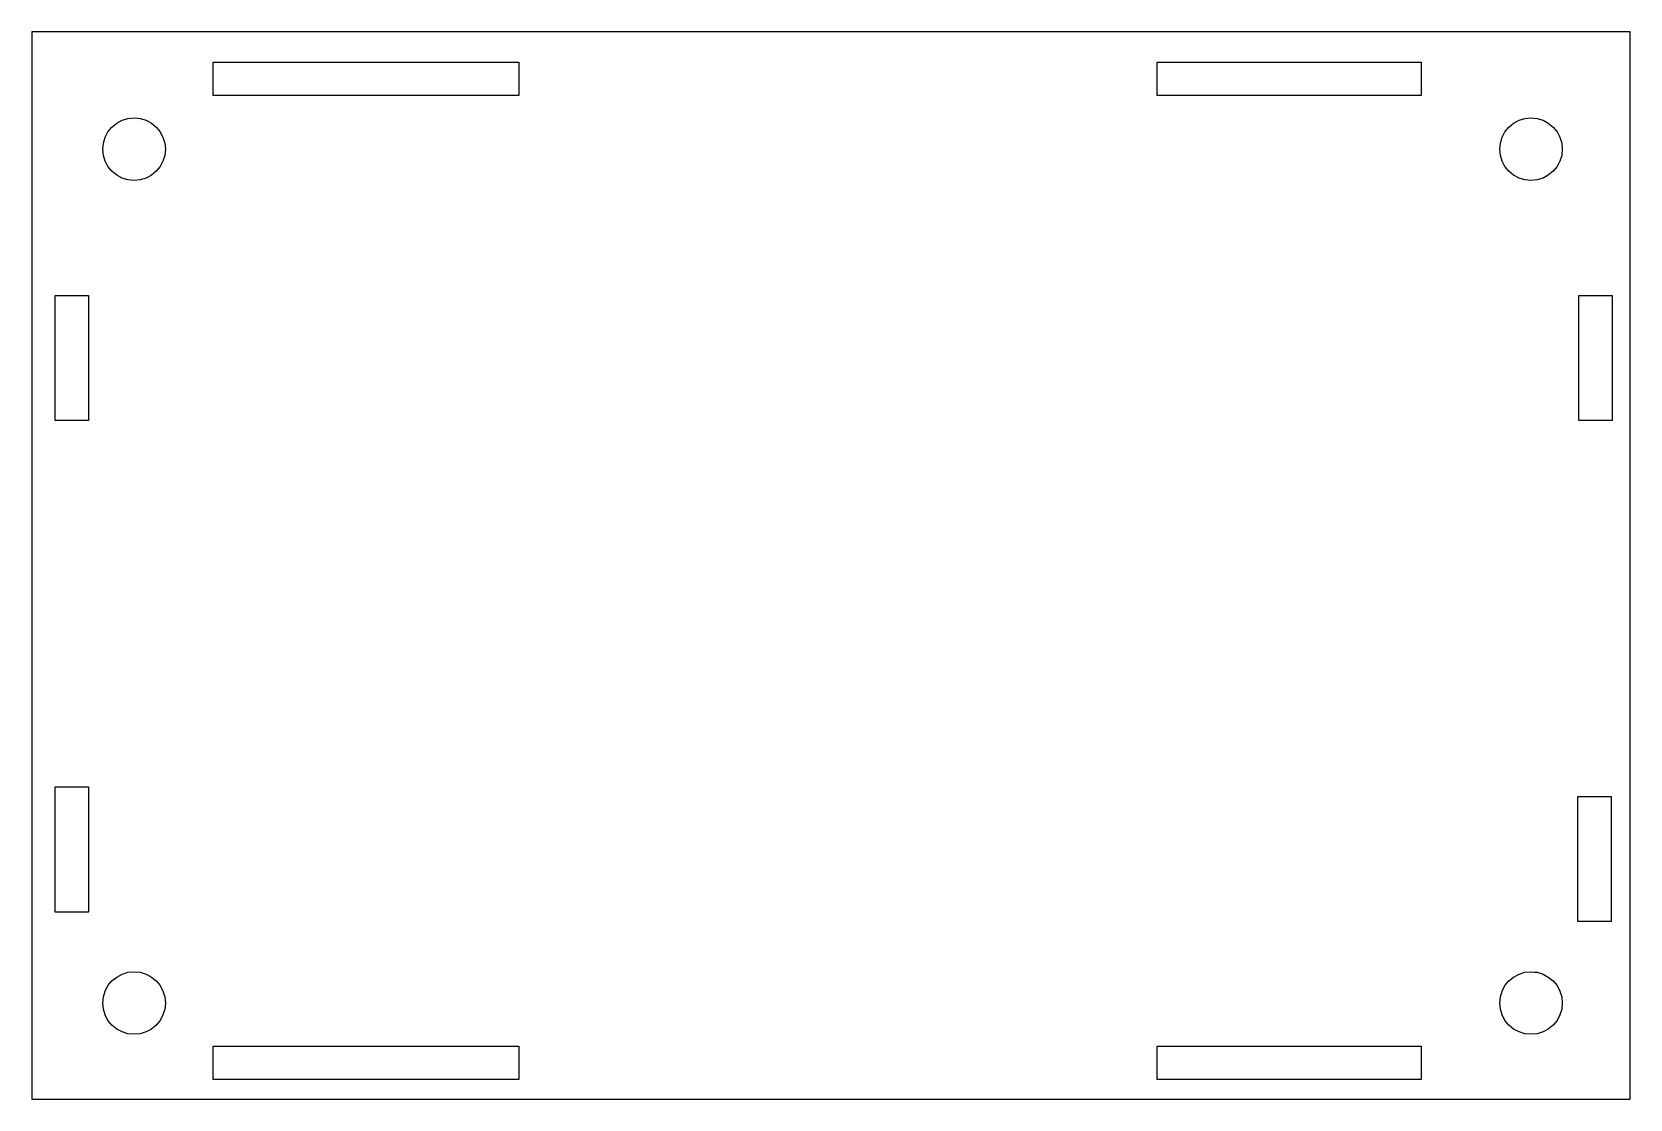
# Model space of a CAD drawing. Header units: millimetres. Extents: x -115 to 0, y -77 to 0.
import ezdxf

# ---------------------------------------------------------------- set-up
doc = ezdxf.new("R2010")
doc.units = ezdxf.units.MM
doc.layers.get('0').update_dxf_attribs({"linetype": 'CONTINUOUS'})

msp = doc.modelspace()

# ---------------------------------------------------------------- linework, layer by layer
for points in [[(0, -76.8), (0, 0), (-115, 0), (-115, -76.8)], [(-101.97, -2.17), (-79.97, -2.17), (-79.97, -4.57), (-101.97, -4.57)], [(-15.03, -4.57), (-34.03, -4.57), (-34.03, -2.17), (-15.03, -2.17)], [(-107.22, -6.23), (-106.79, -6.36), (-106.4, -6.57), (-106.06, -6.85), (-105.78, -7.19), (-105.6, -7.54), (-105.58, -7.58), (-105.45, -8), (-105.4, -8.44), (-105.45, -8.88), (-105.58, -9.3), (-105.78, -9.69), (-106.06, -10.03), (-106.4, -10.31), (-106.79, -10.52), (-107.22, -10.65), (-107.65, -10.69), (-108.09, -10.65), (-108.52, -10.52), (-108.9, -10.31), (-109.25, -10.03), (-109.53, -9.69), (-109.73, -9.3), (-109.86, -8.88), (-109.9, -8.44), (-109.86, -8), (-109.73, -7.58), (-109.53, -7.19), (-109.25, -6.85), (-108.9, -6.57), (-108.52, -6.36), (-108.09, -6.23), (-107.65, -6.19)], [(-5.53, -10.03), (-5.88, -10.31), (-6.26, -10.52), (-6.69, -10.65), (-7.13, -10.69), (-7.56, -10.65), (-7.99, -10.52), (-8.38, -10.31), (-8.72, -10.03), (-9, -9.69), (-9.2, -9.3), (-9.33, -8.88), (-9.38, -8.44), (-9.33, -8), (-9.2, -7.58), (-9, -7.19), (-8.72, -6.85), (-8.38, -6.57), (-7.99, -6.36), (-7.56, -6.23), (-7.13, -6.19), (-6.69, -6.23), (-6.26, -6.36), (-5.88, -6.57), (-5.53, -6.85), (-5.25, -7.19), (-5.05, -7.58), (-4.92, -8), (-4.88, -8.44), (-4.92, -8.88), (-5.05, -9.3), (-5.25, -9.69)], [(-110.92, -18.97), (-110.92, -27.97), (-113.32, -27.97), (-113.32, -18.97)], [(-1.29, -18.97), (-1.29, -27.97), (-3.69, -27.97), (-3.69, -18.97)], [(-113.32, -54.34), (-110.92, -54.34), (-110.92, -63.34), (-113.32, -63.34)], [(-1.36, -55.02), (-1.36, -64.02), (-3.76, -64.02), (-3.76, -55.02)], [(-106.06, -68.3), (-105.78, -68.64), (-105.58, -69.03), (-105.45, -69.45), (-105.4, -69.89), (-105.45, -70.33), (-105.58, -70.75), (-105.78, -71.14), (-106.06, -71.48), (-106.4, -71.76), (-106.79, -71.97), (-107.22, -72.1), (-107.65, -72.14), (-108.09, -72.1), (-108.52, -71.97), (-108.9, -71.76), (-109.25, -71.48), (-109.53, -71.14), (-109.73, -70.75), (-109.86, -70.33), (-109.9, -69.89), (-109.86, -69.45), (-109.73, -69.03), (-109.53, -68.64), (-109.25, -68.3), (-108.9, -68.02), (-108.52, -67.81), (-108.09, -67.68), (-107.65, -67.64), (-107.22, -67.68), (-106.79, -67.81), (-106.4, -68.02)], [(-5.25, -68.64), (-5.05, -69.03), (-4.92, -69.45), (-4.88, -69.89), (-4.92, -70.33), (-5.05, -70.75), (-5.25, -71.14), (-5.53, -71.48), (-5.88, -71.76), (-6.26, -71.97), (-6.69, -72.1), (-7.13, -72.14), (-7.56, -72.1), (-7.99, -71.97), (-8.38, -71.76), (-8.72, -71.48), (-9, -71.14), (-9.2, -70.75), (-9.33, -70.33), (-9.38, -69.89), (-9.33, -69.45), (-9.2, -69.03), (-9, -68.64), (-8.72, -68.3), (-8.38, -68.02), (-7.99, -67.81), (-7.56, -67.68), (-7.13, -67.64), (-6.91, -67.66), (-6.69, -67.68), (-6.26, -67.81), (-5.88, -68.02), (-5.53, -68.3)], [(-101.97, -72.99), (-79.97, -72.99), (-79.97, -75.39), (-101.97, -75.39)], [(-15.03, -72.99), (-15.03, -75.39), (-34.03, -75.39), (-34.03, -72.99)]]:
    msp.add_lwpolyline(points, close=True)

doc.saveas('drawing.dxf')
